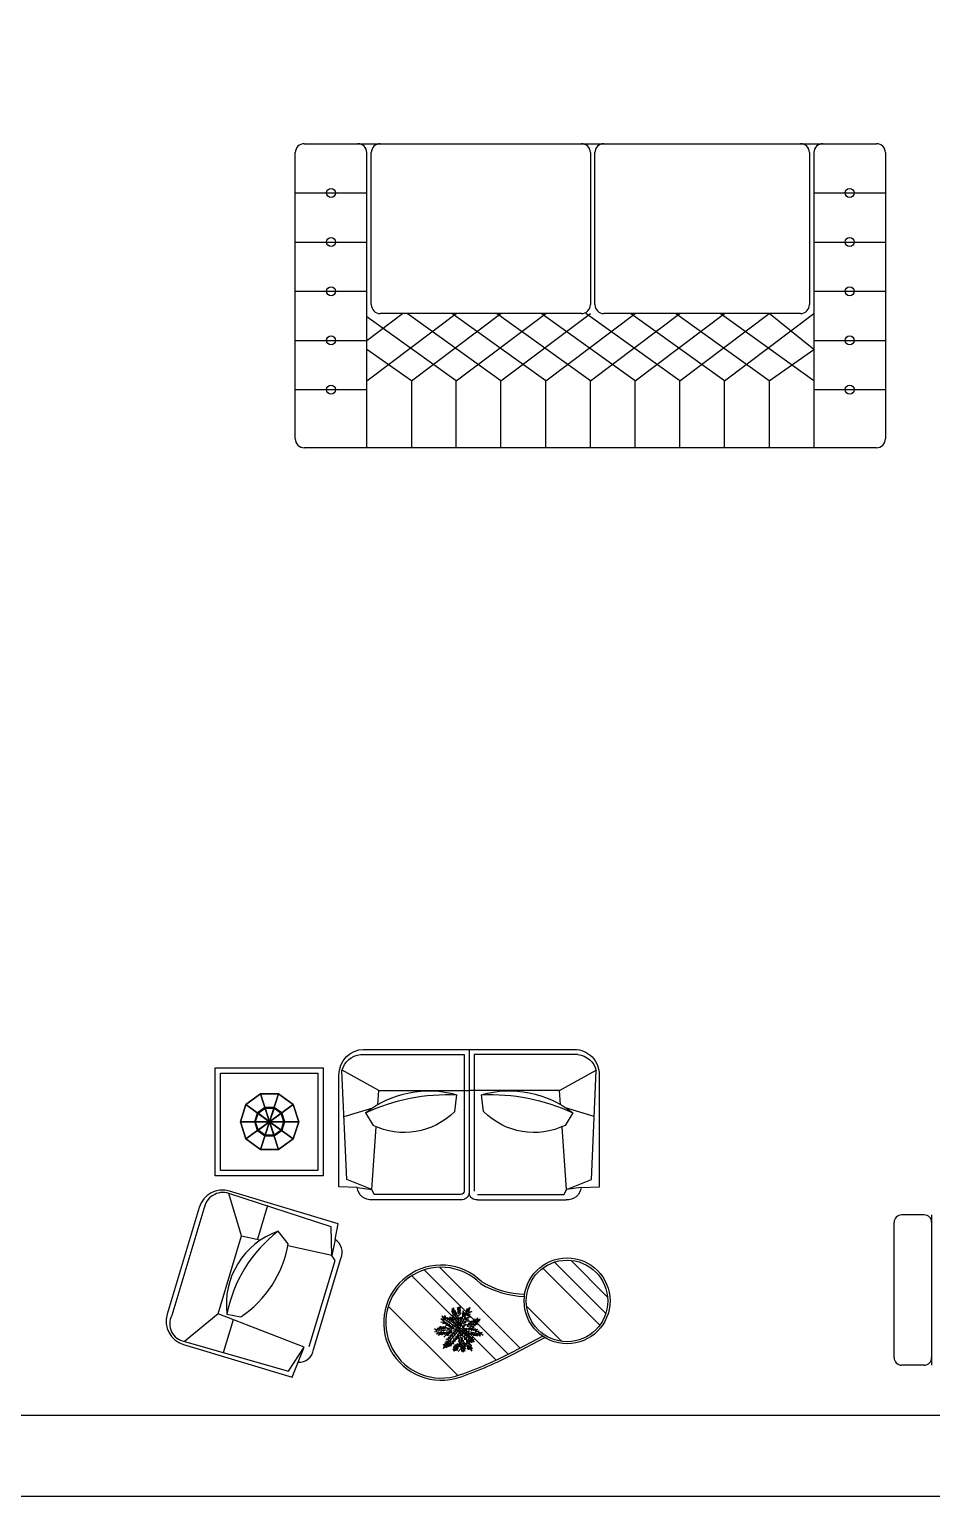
# Model space of a CAD drawing. Header units: inches. Extents: x 3.5 to 46, y 8.9 to 33.7.
# Drawn here: x 16.82 to 20.42, y 8.89 to 14.75 of the extents above; entities that cross this region are included whole.
import ezdxf

# ---------------------------------------------------------------- set-up
doc = ezdxf.new("R2010")
doc.units = ezdxf.units.IN
doc.header["$MEASUREMENT"] = 0
for name, color, linetype in [('02', 2, 'Continuous'), ('4', 4, 'Continuous'), ('8', 8, 'Continuous'), ('kadrbm', 4, 'Continuous')]:
    doc.layers.add(name, color=color, linetype=linetype)

# ---------------------------------------------------------------- blocks, each defined once
blk = doc.blocks.new('kadrbm')
at = {"layer": 'kadrbm', "color": 4}
blk.add_lwpolyline([(0, 0), (0, 24.7972), (21, 24.7972), (21, 0), (0, 0)], close=True, dxfattribs=at)
blk.add_lwpolyline([(20.6631, 0.3257), (20.6631, 24.4603), (0.3369, 24.4603), (0.3369, 0.3257), (20.6631, 0.3257)], dxfattribs=at)

msp = doc.modelspace()

# ---------------------------------------------------------------- hatches: boundary and pattern name
at = {"layer": '8'}
h = msp.add_hatch(dxfattribs=at)
h.set_pattern_fill('ANSI34', color=256, scale=0.016, angle=270, style=0)
h.set_pattern_definition([(315, (10.1509, 12.2709), (0.215526, 0.215526), []), (315, (10.1509, 12.19905), (0.215526, 0.215526), []), (315, (10.1509, 12.1272), (0.215526, 0.215526), []), (315, (10.1509, 12.05536), (0.215526, 0.215526), [])])
h.paths.add_polyline_path([(19.1313, 9.6705, 1), (18.8057, 9.6705, 1)])

# ---------------------------------------------------------------- linework, layer by layer
at = {"layer": '02'}
for p, q in [((17.8831, 13.1129), (17.8831, 14.2557)), ((17.9188, 14.2914), (20.2045, 14.2914)), ((18.1688, 13.0772), (18.1688, 14.2557)), ((18.1867, 13.6486), (18.1867, 14.2557)), ((19.0617, 14.2557), (19.0617, 13.6486)), ((19.0795, 13.6486), (19.0795, 14.2557)), ((19.9367, 14.2557), (19.9367, 13.6486)), ((19.9545, 14.2557), (19.9545, 13.0772)), ((20.2402, 14.2557), (20.2402, 13.1129)), ((17.8831, 14.095), (18.1688, 14.095)), ((19.9545, 14.095), (20.2402, 14.095)), ((17.8831, 13.8986), (18.1688, 13.8986)), ((19.9545, 13.8986), (20.2402, 13.8986)), ((17.8831, 13.7022), (18.1688, 13.7022)), ((19.9545, 13.7022), (20.2402, 13.7022)), ((18.1688, 13.345), (18.526, 13.6129)), ((18.1688, 13.5057), (18.3117, 13.6129)), ((18.526, 13.345), (18.1688, 13.6001)), ((19.026, 13.6129), (18.2224, 13.6129)), ((18.7045, 13.345), (18.3295, 13.6129)), ((18.3474, 13.345), (18.7045, 13.6129)), ((18.8831, 13.345), (18.5081, 13.6129)), ((18.526, 13.345), (18.8831, 13.6129)), ((19.0617, 13.345), (18.6867, 13.6129)), ((18.7045, 13.345), (19.0617, 13.6129)), ((19.2402, 13.345), (18.8652, 13.6129)), ((18.8831, 13.345), (19.2402, 13.6129)), ((19.4188, 13.345), (19.0438, 13.6129)), ((19.0617, 13.345), (19.4188, 13.6129)), ((19.901, 13.6129), (19.1152, 13.6129)), ((19.5974, 13.345), (19.2224, 13.6129)), ((19.2402, 13.345), (19.5974, 13.6129)), ((19.776, 13.345), (19.401, 13.6129)), ((19.4188, 13.345), (19.776, 13.6129)), ((19.9545, 13.345), (19.5795, 13.6129)), ((19.5974, 13.345), (19.9545, 13.6129)), ((19.9545, 13.47), (19.776, 13.6129)), ((17.8831, 13.5057), (18.1688, 13.5057)), ((19.9545, 13.5057), (20.2402, 13.5057)), ((18.3474, 13.345), (18.1688, 13.47)), ((19.776, 13.345), (19.9545, 13.47)), ((17.8831, 13.3093), (18.1688, 13.3093)), ((18.3474, 13.345), (18.3474, 13.0772)), ((18.526, 13.0772), (18.526, 13.345)), ((18.7045, 13.0772), (18.7045, 13.345)), ((18.8831, 13.0772), (18.8831, 13.345)), ((19.0617, 13.0772), (19.0617, 13.345)), ((19.2402, 13.0772), (19.2402, 13.345)), ((19.4188, 13.0772), (19.4188, 13.345)), ((19.5974, 13.0772), (19.5974, 13.345)), ((19.776, 13.345), (19.776, 13.0772)), ((19.9545, 13.3093), (20.2402, 13.3093)), ((20.2045, 13.0772), (17.9188, 13.0772)), ((18.1429, 10.654, -0.0451), (18.5576, 10.654, -0.0451)), ((18.5576, 10.654, -0.0451), (18.5576, 10.1088, -0.0451)), ((18.5971, 10.654, -0.0451), (18.5971, 10.1088, -0.0451)), ((19.0118, 10.654, -0.0451), (18.5971, 10.654, -0.0451)), ((18.0883, 10.1555, -0.0451), (18.0695, 10.5894, -0.0451)), ((18.2169, 10.5106, -0.0451), (18.07, 10.5916, -0.0451)), ((18.9378, 10.5106, -0.0451), (19.0847, 10.5916, -0.0451)), ((19.0665, 10.1555, -0.0451), (19.0853, 10.5894, -0.0451)), ((18.2127, 10.4543, -0.0451), (18.2169, 10.5106, -0.0451)), ((18.2169, 10.5106, -0.0451), (18.5774, 10.5106, -0.0451)), ((18.5197, 10.427, -0.0451), (18.5281, 10.4939, -0.0451)), ((18.9378, 10.5106, -0.0451), (18.5774, 10.5106, -0.0451)), ((18.6351, 10.427, -0.0451), (18.6266, 10.4939, -0.0451)), ((18.942, 10.4543, -0.0451), (18.9378, 10.5106, -0.0451)), ((18.078, 10.4066, -0.0451), (18.1926, 10.442, -0.0451)), ((19.0768, 10.4066, -0.0451), (18.9622, 10.442, -0.0451)), ((18.163, 10.4209, -0.0451), (18.194, 10.3714, -0.0451)), ((18.9918, 10.4209, -0.0451), (18.9608, 10.3714, -0.0451)), ((18.1888, 10.116, -0.0451), (18.2061, 10.3658, -0.0451)), ((18.966, 10.116, -0.0451), (18.9487, 10.3658, -0.0451)), ((18.1888, 10.116, -0.0451), (18.0883, 10.1555, -0.0451)), ((18.966, 10.116, -0.0451), (19.0665, 10.1555, -0.0451)), ((18.1302, 10.1238, -0.0451), (18.1888, 10.116, -0.0451)), ((18.1979, 10.0951, -0.0451), (18.1888, 10.116, -0.0451)), ((18.5445, 10.0951, -0.0451), (18.1979, 10.0951, -0.0451)), ((18.6103, 10.0951, -0.0451), (18.9569, 10.0951, -0.0451)), ((18.9569, 10.0951, -0.0451), (18.966, 10.116, -0.0451)), ((19.0245, 10.1238, -0.0451), (18.966, 10.116, -0.0451)), ((18.3973, 9.794, 0.0199), (18.7338, 9.4575, 0.0199)), ((18.4584, 9.8048, 0.0199), (18.7809, 9.4822, 0.0199)), ((18.3483, 9.7711, 0.0199), (18.6854, 9.4341, 0.0199)), ((18.2545, 9.6494, 0.0199), (18.5316, 9.3723, 0.0199)), ((18.532, 9.5918, 0.0199), (18.5137, 9.6331, 0.0199)), ((18.5344, 9.6173, 0.0199), (18.5398, 9.6401, 0.0199)), ((18.5379, 9.5562, 0.0199), (18.5761, 9.6408, 0.0199)), ((18.5088, 9.5549, 0.0199), (18.4534, 9.5495, 0.0199)), ((18.5379, 9.5562, 0.0199), (18.4759, 9.485, 0.0199)), ((18.5379, 9.5562, 0.0199), (18.4766, 9.599, 0.0199)), ((18.4767, 9.5251, 0.0199), (18.5355, 9.584, 0.0199)), ((18.505, 9.4969, 0.0199), (18.5638, 9.5557, 0.0199)), ((18.5379, 9.5562, 0.0199), (18.6287, 9.5375, 0.0199)), ((18.5379, 9.5562, 0.0199), (18.5862, 9.5148, 0.0199)), ((18.5811, 9.5732, 0.0199), (18.6149, 9.5941, 0.0199)), ((18.537, 9.4977, 0.0199), (18.5196, 9.4772, 0.0199)), ((18.5332, 9.4686, 0.0199), (18.5921, 9.5274, 0.0199)), ((18.544, 9.5174, 0.0199), (18.5541, 9.4756, 0.0199)), ((18.5715, 9.4965, 0.0199), (18.5834, 9.481, 0.0199)), ((18.7544, 9.468, 0.0284), (18.8703, 9.5299, 0.0284))]:
    msp.add_line(p, q, dxfattribs=at)
at = {"layer": '02', "elevation": 0.0199}
for points in [[(18.5487, 9.5495), (18.5614, 9.5495), (18.5541, 9.5446), (18.5614, 9.5418), (18.5571, 9.5399), (18.5703, 9.5357), (18.5668, 9.534), (18.5822, 9.5286), (18.5769, 9.5275), (18.5923, 9.5232), (18.5839, 9.5225), (18.5977, 9.5143), (18.5881, 9.5167), (18.597, 9.5054), (18.5858, 9.5131), (18.5876, 9.5035), (18.5811, 9.5155), (18.5773, 9.5005), (18.575, 9.5209), (18.5679, 9.5059), (18.5672, 9.5256), (18.5602, 9.5155), (18.5602, 9.5322), (18.5548, 9.5244), (18.5494, 9.5418), (18.5452, 9.5305), (18.5416, 9.55), (18.5386, 9.5394), (18.5358, 9.55), (18.5344, 9.5286), (18.5316, 9.5387), (18.528, 9.5185), (18.525, 9.5305), (18.5196, 9.5082), (18.5165, 9.5225), (18.5137, 9.4977), (18.51, 9.5108), (18.5046, 9.4904), (18.5029, 9.5108), (18.4968, 9.4876), (18.4945, 9.5023), (18.4867, 9.4826), (18.4867, 9.4927), (18.4755, 9.4798), (18.4809, 9.4946), (18.4743, 9.4953), (18.4867, 9.5), (18.4802, 9.5019), (18.4921, 9.5054), (18.4844, 9.5082), (18.4987, 9.5143), (18.4856, 9.5174), (18.5041, 9.5225), (18.494, 9.5239), (18.5123, 9.5329), (18.5006, 9.5329), (18.5208, 9.5411), (18.5064, 9.5418), (18.5255, 9.5483), (18.5137, 9.5512), (18.5316, 9.5537), (18.5201, 9.5549), (18.5285, 9.5577), (18.5088, 9.5589), (18.5161, 9.5631), (18.498, 9.5608), (18.5118, 9.5692), (18.4968, 9.5674), (18.5046, 9.5709), (18.4844, 9.572), (18.5006, 9.577), (18.4837, 9.5758), (18.4921, 9.5798), (18.472, 9.5798), (18.4863, 9.584), (18.4647, 9.5852), (18.479, 9.5875), (18.4642, 9.599), (18.4766, 9.5936), (18.4701, 9.6103), (18.4802, 9.6002), (18.4809, 9.6126), (18.4856, 9.5995), (18.4879, 9.6061), (18.4921, 9.5953), (18.4945, 9.6044), (18.4994, 9.5894), (18.5022, 9.6068), (18.5053, 9.5852), (18.51, 9.6056), (18.5118, 9.5835), (18.5154, 9.5983), (18.5165, 9.577), (18.5196, 9.5875), (18.5231, 9.5685), (18.5255, 9.5793), (18.532, 9.5631), (18.5327, 9.5704)], [(18.5358, 9.5852), (18.5358, 9.6044), (18.5332, 9.599), (18.5332, 9.6126), (18.5304, 9.6084), (18.5273, 9.6246), (18.5266, 9.6145), (18.5215, 9.6324), (18.5208, 9.6234), (18.5149, 9.6431), (18.5137, 9.6354), (18.5076, 9.6408), (18.5118, 9.6277), (18.5064, 9.63), (18.5154, 9.6223), (18.51, 9.6204), (18.5196, 9.6138), (18.5088, 9.6115), (18.5215, 9.6056), (18.5137, 9.6044), (18.5243, 9.6002), (18.5184, 9.5972), (18.5292, 9.5906), (18.5231, 9.5882), (18.5297, 9.5875)], [(18.5381, 9.5608), (18.5285, 9.584), (18.5409, 9.5692), (18.5393, 9.5852), (18.5447, 9.5786), (18.5416, 9.6049), (18.5475, 9.5889), (18.5475, 9.6072), (18.5513, 9.5979), (18.5529, 9.6305), (18.5578, 9.6072), (18.5602, 9.6239), (18.563, 9.611), (18.5691, 9.6401), (18.5696, 9.627), (18.5799, 9.6443), (18.575, 9.6258), (18.5888, 9.6277), (18.5684, 9.6192), (18.5811, 9.6169), (18.5679, 9.6138), (18.5846, 9.6049), (18.5614, 9.6014), (18.5745, 9.5979), (18.5602, 9.5972), (18.5792, 9.5894), (18.5564, 9.5882), (18.5642, 9.5847), (18.5517, 9.5798), (18.5696, 9.5751), (18.5494, 9.5692), (18.559, 9.5692), (18.5494, 9.5631), (18.5583, 9.5615), (18.5421, 9.5589)], [(18.5363, 9.6126), (18.5459, 9.6211), (18.5381, 9.6216), (18.5447, 9.6335), (18.5398, 9.6305), (18.5435, 9.646), (18.5386, 9.6431), (18.5363, 9.6474), (18.5363, 9.6342), (18.5309, 9.6436), (18.5327, 9.6246)], [(18.5076, 9.5507), (18.5046, 9.5422), (18.5034, 9.5519), (18.4994, 9.5394), (18.4999, 9.5512), (18.4928, 9.531), (18.4945, 9.5483), (18.4851, 9.5317), (18.4898, 9.5488), (18.4785, 9.5368), (18.482, 9.5446), (18.467, 9.534), (18.4766, 9.5476), (18.4553, 9.5317), (18.467, 9.5465), (18.4475, 9.5383), (18.4546, 9.5441), (18.4403, 9.5476), (18.4499, 9.55), (18.4396, 9.5596), (18.4534, 9.5549), (18.4522, 9.5627), (18.4623, 9.5561), (18.4588, 9.5674), (18.4701, 9.5554), (18.4635, 9.5697), (18.4766, 9.5561), (18.4736, 9.5685), (18.482, 9.5573), (18.4813, 9.5685), (18.4928, 9.5573), (18.4903, 9.5627), (18.4987, 9.5573)], [(18.547, 9.5554), (18.5679, 9.5615), (18.5607, 9.5542), (18.5839, 9.5643), (18.575, 9.5537), (18.5959, 9.5674), (18.5858, 9.5526), (18.6031, 9.5603), (18.5947, 9.5526), (18.6109, 9.5577), (18.6013, 9.5476), (18.6174, 9.5512), (18.6125, 9.5453), (18.6299, 9.5441), (18.6233, 9.5422), (18.6334, 9.5333), (18.6186, 9.5399), (18.621, 9.5291), (18.6125, 9.5406), (18.6097, 9.5291), (18.6059, 9.5411), (18.6043, 9.5305), (18.5959, 9.5441), (18.5977, 9.5305), (18.5862, 9.546), (18.59, 9.5345), (18.5834, 9.5406), (18.5834, 9.5352), (18.575, 9.5441), (18.5757, 9.5317), (18.5656, 9.5476), (18.5661, 9.5368), (18.559, 9.5465)], [(18.5733, 9.5666), (18.5916, 9.5692), (18.5846, 9.5716), (18.6024, 9.572), (18.5916, 9.577), (18.6097, 9.5763), (18.5994, 9.5824), (18.6113, 9.5828), (18.6071, 9.5864), (18.6174, 9.5889), (18.6132, 9.5906), (18.621, 9.5979), (18.6113, 9.5953), (18.6109, 9.603), (18.6071, 9.5925), (18.6048, 9.5995), (18.6006, 9.5875), (18.5977, 9.599), (18.5928, 9.5835), (18.59, 9.5913), (18.5846, 9.5786), (18.5834, 9.5894), (18.5773, 9.5727), (18.5761, 9.5824), (18.5691, 9.5662)], [(18.5374, 9.4965), (18.5351, 9.488), (18.5339, 9.4911), (18.532, 9.481), (18.5304, 9.485), (18.5292, 9.4725), (18.5266, 9.481), (18.5226, 9.4707), (18.5219, 9.4761), (18.5165, 9.4695), (18.5165, 9.4772), (18.5118, 9.4756), (18.5196, 9.4826), (18.5137, 9.4838), (18.5243, 9.4869), (18.5165, 9.4904), (18.528, 9.4911), (18.5208, 9.4946), (18.5316, 9.497), (18.528, 9.4993), (18.5344, 9.4993)], [(18.5409, 9.5286), (18.5524, 9.5197), (18.544, 9.5197), (18.5564, 9.5108), (18.5482, 9.5131), (18.5625, 9.4993), (18.5517, 9.5023), (18.5642, 9.4876), (18.5541, 9.4916), (18.563, 9.4784), (18.5548, 9.4833), (18.5607, 9.4695), (18.556, 9.4714), (18.5541, 9.466), (18.5524, 9.4756), (18.5482, 9.4679), (18.5482, 9.4857), (18.5452, 9.4779), (18.547, 9.4958), (18.5409, 9.4862), (18.5447, 9.5059), (18.5405, 9.4958), (18.5409, 9.5124), (18.5358, 9.5059), (18.5398, 9.5232), (18.5351, 9.5174), (18.5374, 9.5263)], [(18.5672, 9.5005), (18.5684, 9.488), (18.5707, 9.4941), (18.5707, 9.4779), (18.5745, 9.488), (18.5761, 9.4749), (18.5785, 9.4833), (18.5876, 9.4702), (18.5846, 9.4838), (18.5905, 9.481), (18.5811, 9.4899), (18.5881, 9.4927), (18.5773, 9.4953), (18.5846, 9.4965), (18.5696, 9.5012)]]:
    msp.add_lwpolyline(points, dxfattribs=at)
at = {"layer": '02'}
for centre, radius in [((18.026, 14.095), 0.0179), ((20.0974, 14.095), 0.0179), ((18.026, 13.8986), 0.0179), ((20.0974, 13.8986), 0.0179), ((18.026, 13.7022), 0.0179), ((20.0974, 13.7022), 0.0179), ((18.026, 13.5057), 0.0179), ((20.0974, 13.5057), 0.0179), ((18.026, 13.3093), 0.0179), ((20.0974, 13.3093), 0.0179), ((18.9685, 9.6705, 0.0284), 0.1628)]:
    msp.add_circle(centre, radius, dxfattribs=at)
for centre, radius, start, end in [((17.9188, 14.2557), 0.0357, 90.00001, 179.99994), ((18.1331, 14.2557), 0.0357, 0.00003, 90.00002), ((18.2224, 14.2557), 0.0357, 90.00001, 179.99994), ((19.026, 14.2557), 0.0357, 0.00003, 90.00002), ((19.1152, 14.2557), 0.0357, 90.00001, 179.99994), ((19.901, 14.2557), 0.0357, 0.00003, 90.00002), ((19.9902, 14.2557), 0.0357, 90.00001, 179.99994), ((20.2045, 14.2557), 0.0357, 0.00003, 90.00002), ((18.2224, 13.6486), 0.0357, 180.00001, 270.00003), ((19.026, 13.6486), 0.0357, 270.00003, 0.00003), ((19.1152, 13.6486), 0.0357, 180.00001, 270.00003), ((19.901, 13.6486), 0.0357, 270.00003, 0.00003), ((17.9188, 13.1129), 0.0357, 180.00001, 270.00003), ((20.2045, 13.1129), 0.0357, 270.00003, 0.00003), ((18.4658, 9.5836, 0.0284), 0.2213, 44.76825, 289.26144), ((18.8151, 10.0688, 0.0284), 0.3813, 239.7355, 267.42227), ((18.0026, 10.9091, 0.0284), 1.6253, 289.26144, 297.55095)]:
    msp.add_arc(centre, radius, start, end, dxfattribs=at)
at = {"layer": '02', "extrusion": (0, 0, -1)}
for centre, major_axis, start_param, end_param in [((18.15, 10.5675, -0.0451), (0, 0.0867), 4.967546, 6.197907), ((19.0047, 10.5675, -0.0451), (0, 0.0867), 0.085278, 1.315639), ((18.4176, 10.0663, -0.0451), (0, 0.4429), 5.641027, 6.546241), ((18.4919, 9.6628, -0.0451), (0, 0.8319), 5.858676, 6.328592), ((18.7372, 10.0663, -0.0451), (0, 0.4429), 6.02013, 6.925343), ((18.6629, 9.6628, -0.0451), (0, 0.8319), 6.237779, 6.707694), ((18.318, 10.646, -0.0451), (0, 0.3035), 2.377038, 3.58165), ((18.8367, 10.646, -0.0451), (0, 0.3035), 2.701536, 3.906147), ((18.5445, 10.1088, -0.0451), (0, 0.0137), 1.570796, 3.141593)]:
    msp.add_ellipse(centre, major_axis=major_axis, ratio=0.959913, start_param=start_param, end_param=end_param, dxfattribs=at)
at = {"layer": '4'}
for p, q in [((18.1561, 10.6745, -0.0451), (18.9986, 10.6745, -0.0451)), ((18.5774, 10.6745, -0.0451), (18.5774, 10.1088, -0.0451)), ((18.5774, 10.6745, -0.0451), (18.5774, 10.1006, -0.0451)), ((18.0574, 10.1266, -0.0451), (18.0574, 10.5717, -0.0451)), ((19.0974, 10.1266, -0.0451), (19.0974, 10.5717, -0.0451)), ((17.6683, 9.9307, -0.0172), (17.6176, 10.0997, -0.0172)), ((18.0267, 9.9668, -0.0172), (17.6176, 10.0997, -0.0172)), ((18.0547, 9.9786, -0.0172), (17.6204, 10.1091, -0.0172)), ((18.1302, 10.1238, -0.0451), (18.0574, 10.1266, -0.0451)), ((19.0245, 10.1238, -0.0451), (19.0974, 10.1266, -0.0451)), ((17.4994, 10.044, -0.0172), (17.3711, 9.6172, -0.0172)), ((17.518, 10.0384, -0.0172), (17.3898, 9.6116, -0.0172)), ((17.7721, 10.051, -0.0172), (17.7318, 9.9169, -0.0172)), ((18.5445, 10.0745, -0.0451), (18.1898, 10.0745, -0.0451)), ((18.6103, 10.0745, -0.0451), (18.965, 10.0745, -0.0451)), ((18.0287, 9.8514, -0.0172), (18.0267, 9.9668, -0.0172)), ((18.0417, 9.9151, -0.0172), (18.0547, 9.9786, -0.0172)), ((20.2747, 9.4439, -0.0521), (20.2747, 9.9839, -0.0521)), ((20.3947, 10.0139, -0.0521), (20.3047, 10.0139, -0.0521)), ((20.4247, 10.0139, -0.0521), (20.4247, 9.4139, -0.0521)), ((17.5745, 9.6186, -0.0172), (17.6683, 9.9307, -0.0172)), ((17.6683, 9.9307, -0.0172), (17.7408, 9.915, -0.0172)), ((17.855, 9.8988, -0.0172), (17.8149, 9.9484, -0.0172)), ((18.0417, 9.9151, -0.0172), (18.0287, 9.8514, -0.0172)), ((18.0287, 9.8514, -0.0172), (17.8535, 9.8904, -0.0172)), ((18.0418, 9.8317, -0.0172), (18.0287, 9.8514, -0.0172)), ((17.9387, 9.4885, -0.0172), (18.0418, 9.8317, -0.0172)), ((17.9553, 9.4763, -0.0172), (18.0645, 9.8396, -0.0172)), ((17.5745, 9.6186, -0.0172), (17.4401, 9.5088, -0.0172)), ((17.9186, 9.4863, -0.0172), (17.5745, 9.6186, -0.0172)), ((17.6101, 9.617, -0.0172), (17.665, 9.6069, -0.0172)), ((17.6352, 9.5951, -0.0172), (17.5956, 9.4635, -0.0172)), ((17.4363, 9.4962, -0.0172), (17.8699, 9.3659, -0.0172)), ((17.4401, 9.5088, -0.0172), (17.8555, 9.3905, -0.0172)), ((18.7584, 9.4604, 0.0284), (18.8793, 9.524, 0.0284)), ((17.8555, 9.3905, -0.0172), (17.9186, 9.4863, -0.0172)), ((17.8942, 9.4259, -0.0172), (17.9186, 9.4863, -0.0172)), ((17.8699, 9.3659, -0.0172), (17.8942, 9.4259, -0.0172)), ((20.3947, 9.4139, -0.0521), (20.3047, 9.4139, -0.0521))]:
    msp.add_line(p, q, dxfattribs=at)
at = {"layer": '4', "elevation": -0.2416}
for points in [[(17.5627, 10.6013), (17.9947, 10.6013), (17.9947, 10.1693), (17.5627, 10.1693)], [(17.5843, 10.5797), (17.9731, 10.5797), (17.9731, 10.1909), (17.5843, 10.1909)]]:
    msp.add_lwpolyline(points, close=True, dxfattribs=at)
at = {"layer": '4'}
msp.add_circle((18.9685, 9.6705, 0.0284), 0.1715, dxfattribs=at)
for centre, radius, start, end in [((17.5925, 10.016, -0.0172), 0.0972, 73.27607, 163.27607), ((17.5943, 10.026, -0.0172), 0.0773, 72.42955, 170.79236), ((20.3047, 9.9839, -0.0521), 0.03, 90, 180), ((20.3947, 9.9839, -0.0521), 0.03, 0, 90), ((17.9162, 9.6568, -0.0172), 0.3087, 109.15485, 187.40764), ((18.1414, 9.5176, -0.0172), 0.5405, 127.15997, 169.40252), ((18.0135, 9.8654, -0.0172), 0.0571, 333.18591, 60.4222), ((17.423, 9.9722, -0.0172), 0.4382, 303.52236, 350.35552), ((18.4658, 9.5836, 0.0284), 0.2299, 45.0441, 289.26144), ((18.8073, 10.0508, 0.0284), 0.3532, 239.54563, 268.69254), ((17.4643, 9.5893, -0.0172), 0.0972, 163.29101, 253.29101), ((17.4519, 9.5783, -0.0172), 0.0705, 151.75911, 260.33991), ((17.8986, 9.4829, -0.0172), 0.0571, 265.63453, 353.36624), ((18.0026, 10.9091, 0.0284), 1.634, 289.26144, 297.55239), ((20.3047, 9.4439, -0.0521), 0.03, 180, 270), ((20.3947, 9.4439, -0.0521), 0.03, 270, 0)]:
    msp.add_arc(centre, radius, start, end, dxfattribs=at)
at = {"layer": '4', "extrusion": (0, 0, -1)}
for centre, major_axis, start_param, end_param in [((18.1561, 10.5717, -0.0451), (0, 0.1029), 4.712389, 6.283185), ((18.9986, 10.5717, -0.0451), (0, 0.1029), 6.283185, 7.853982), ((18.1836, 10.1301, -0.0451), (0, 0.0559), 3.026713, 4.60025), ((18.5476, 10.1058, -0.0451), (0, 0.0314), 1.735877, 3.246778), ((18.6056, 10.1037, -0.0451), (0, 0.0296), 2.976448, 4.607268), ((18.9712, 10.1301, -0.0451), (0, 0.0559), 1.682935, 3.256473)]:
    msp.add_ellipse(centre, major_axis=major_axis, ratio=0.959913, start_param=start_param, end_param=end_param, dxfattribs=at)
at = {"layer": '4'}
for points in [[(17.7805, 10.3861, -0.1509), (17.7444, 10.497, -0.1509), (17.6861, 10.4547, -0.1509)], [(17.7444, 10.497, -0.1509), (17.7444, 10.497, -0.1561), (17.6861, 10.4547, -0.1561), (17.6861, 10.4547, -0.1509)], [(17.7805, 10.3861, -0.1509), (17.8165, 10.497, -0.1509), (17.7444, 10.497, -0.1509)], [(17.7805, 10.3861, -0.1561), (17.7444, 10.497, -0.1561), (17.7444, 10.497, -0.1509), (17.7805, 10.3861, -0.1509)], [(17.8165, 10.497, -0.1509), (17.8165, 10.497, -0.1561), (17.7444, 10.497, -0.1561), (17.7444, 10.497, -0.1509)], [(17.7805, 10.3861, -0.1509), (17.8748, 10.4547, -0.1509), (17.8165, 10.497, -0.1509)], [(17.7805, 10.3861, -0.1561), (17.8165, 10.497, -0.1561), (17.8165, 10.497, -0.1509), (17.7805, 10.3861, -0.1509)], [(17.8748, 10.4547, -0.1509), (17.8748, 10.4547, -0.1561), (17.8165, 10.497, -0.1561), (17.8165, 10.497, -0.1509)], [(17.7805, 10.3861, -0.1509), (17.6861, 10.4547, -0.1509), (17.6638, 10.3861, -0.1509)], [(17.6861, 10.4547, -0.1509), (17.6861, 10.4547, -0.1561), (17.6638, 10.3861, -0.1561), (17.6638, 10.3861, -0.1509)], [(17.7805, 10.3861, -0.1561), (17.6861, 10.4547, -0.1561), (17.6861, 10.4547, -0.1509), (17.7805, 10.3861, -0.1509)], [(17.762, 10.4428, -0.1561), (17.762, 10.4428, -0.2299), (17.7322, 10.4211, -0.2299), (17.7322, 10.4211, -0.1561)], [(17.7628, 10.4403, -0.2299), (17.7628, 10.4403, -0.2416), (17.7343, 10.4196, -0.2416), (17.7343, 10.4196, -0.2299)], [(17.7805, 10.3861, -0.2299), (17.762, 10.4428, -0.2299), (17.762, 10.4428, -0.1561), (17.7805, 10.3861, -0.1561)], [(17.7989, 10.4428, -0.1561), (17.7989, 10.4428, -0.2299), (17.762, 10.4428, -0.2299), (17.762, 10.4428, -0.1561)], [(17.7805, 10.3861, -0.2416), (17.7628, 10.4403, -0.2416), (17.7628, 10.4403, -0.2299), (17.7805, 10.3861, -0.2299)], [(17.7981, 10.4403, -0.2299), (17.7981, 10.4403, -0.2416), (17.7628, 10.4403, -0.2416), (17.7628, 10.4403, -0.2299)], [(17.7805, 10.3861, -0.1509), (17.8971, 10.3861, -0.1509), (17.8748, 10.4547, -0.1509)], [(17.7805, 10.3861, -0.1561), (17.8748, 10.4547, -0.1561), (17.8748, 10.4547, -0.1509), (17.7805, 10.3861, -0.1509)], [(17.7805, 10.3861, -0.2299), (17.7989, 10.4428, -0.2299), (17.7989, 10.4428, -0.1561), (17.7805, 10.3861, -0.1561)], [(17.7805, 10.3861, -0.2416), (17.7981, 10.4403, -0.2416), (17.7981, 10.4403, -0.2299), (17.7805, 10.3861, -0.2299)], [(17.8266, 10.4196, -0.2299), (17.8266, 10.4196, -0.2416), (17.7981, 10.4403, -0.2416), (17.7981, 10.4403, -0.2299)], [(17.8287, 10.4211, -0.1561), (17.8287, 10.4211, -0.2299), (17.7989, 10.4428, -0.2299), (17.7989, 10.4428, -0.1561)], [(17.8971, 10.3861, -0.1509), (17.8971, 10.3861, -0.1561), (17.8748, 10.4547, -0.1561), (17.8748, 10.4547, -0.1509)], [(17.7805, 10.3861, -0.1509), (17.6638, 10.3861, -0.1509), (17.6861, 10.3175, -0.1509)], [(17.7805, 10.3861, -0.1561), (17.6638, 10.3861, -0.1561), (17.6638, 10.3861, -0.1509), (17.7805, 10.3861, -0.1509)], [(17.6638, 10.3861, -0.1509), (17.6638, 10.3861, -0.1561), (17.6861, 10.3175, -0.1561), (17.6861, 10.3175, -0.1509)], [(17.7805, 10.3861, -0.1561), (17.6861, 10.3175, -0.1561), (17.6861, 10.3175, -0.1509), (17.7805, 10.3861, -0.1509)], [(17.7805, 10.3861, -0.1509), (17.6861, 10.3175, -0.1509), (17.7444, 10.2752, -0.1509)], [(17.7322, 10.4211, -0.1561), (17.7322, 10.4211, -0.2299), (17.7208, 10.3861, -0.2299), (17.7208, 10.3861, -0.1561)], [(17.7208, 10.3861, -0.1561), (17.7208, 10.3861, -0.2299), (17.7322, 10.3511, -0.2299), (17.7322, 10.3511, -0.1561)], [(17.7805, 10.3861, -0.2299), (17.7208, 10.3861, -0.2299), (17.7208, 10.3861, -0.1561), (17.7805, 10.3861, -0.1561)], [(17.7343, 10.4196, -0.2299), (17.7343, 10.4196, -0.2416), (17.7234, 10.3861, -0.2416), (17.7234, 10.3861, -0.2299)], [(17.7234, 10.3861, -0.2299), (17.7234, 10.3861, -0.2416), (17.7343, 10.3526, -0.2416), (17.7343, 10.3526, -0.2299)], [(17.7805, 10.3861, -0.2416), (17.7234, 10.3861, -0.2416), (17.7234, 10.3861, -0.2299), (17.7805, 10.3861, -0.2299)], [(17.7805, 10.3861, -0.2299), (17.7322, 10.4211, -0.2299), (17.7322, 10.4211, -0.1561), (17.7805, 10.3861, -0.1561)], [(17.7805, 10.3861, -0.2299), (17.7322, 10.3511, -0.2299), (17.7322, 10.3511, -0.1561), (17.7805, 10.3861, -0.1561)], [(17.7805, 10.3861, -0.2416), (17.7343, 10.4196, -0.2416), (17.7343, 10.4196, -0.2299), (17.7805, 10.3861, -0.2299)], [(17.7805, 10.3861, -0.2416), (17.7343, 10.3526, -0.2416), (17.7343, 10.3526, -0.2299), (17.7805, 10.3861, -0.2299)], [(17.7805, 10.3861, -0.1561), (17.7444, 10.2752, -0.1561), (17.7444, 10.2752, -0.1509), (17.7805, 10.3861, -0.1509)], [(17.7805, 10.3861, -0.1509), (17.7444, 10.2752, -0.1509), (17.8165, 10.2752, -0.1509)], [(17.7805, 10.3861, -0.2299), (17.762, 10.3294, -0.2299), (17.762, 10.3294, -0.1561), (17.7805, 10.3861, -0.1561)], [(17.7805, 10.3861, -0.2416), (17.7628, 10.3319, -0.2416), (17.7628, 10.3319, -0.2299), (17.7805, 10.3861, -0.2299)], [(17.7805, 10.3861, -0.2299), (17.8287, 10.4211, -0.2299), (17.8287, 10.4211, -0.1561), (17.7805, 10.3861, -0.1561)], [(17.7805, 10.3861, -0.2416), (17.8266, 10.4196, -0.2416), (17.8266, 10.4196, -0.2299), (17.7805, 10.3861, -0.2299)], [(17.7805, 10.3861, -0.2299), (17.8287, 10.3511, -0.2299), (17.8287, 10.3511, -0.1561), (17.7805, 10.3861, -0.1561)], [(17.7805, 10.3861, -0.2299), (17.7989, 10.3294, -0.2299), (17.7989, 10.3294, -0.1561), (17.7805, 10.3861, -0.1561)], [(17.7805, 10.3861, -0.2299), (17.8401, 10.3861, -0.2299), (17.8401, 10.3861, -0.1561), (17.7805, 10.3861, -0.1561)], [(17.7805, 10.3861, -0.2416), (17.7981, 10.3319, -0.2416), (17.7981, 10.3319, -0.2299), (17.7805, 10.3861, -0.2299)], [(17.7805, 10.3861, -0.2416), (17.8266, 10.3526, -0.2416), (17.8266, 10.3526, -0.2299), (17.7805, 10.3861, -0.2299)], [(17.7805, 10.3861, -0.2416), (17.8375, 10.3861, -0.2416), (17.8375, 10.3861, -0.2299), (17.7805, 10.3861, -0.2299)], [(17.7805, 10.3861, -0.1509), (17.8748, 10.3175, -0.1509), (17.8971, 10.3861, -0.1509)], [(17.7805, 10.3861, -0.1561), (17.8748, 10.3175, -0.1561), (17.8748, 10.3175, -0.1509), (17.7805, 10.3861, -0.1509)], [(17.7805, 10.3861, -0.1561), (17.8971, 10.3861, -0.1561), (17.8971, 10.3861, -0.1509), (17.7805, 10.3861, -0.1509)], [(17.7805, 10.3861, -0.1509), (17.8165, 10.2752, -0.1509), (17.8748, 10.3175, -0.1509)], [(17.7805, 10.3861, -0.1561), (17.8165, 10.2752, -0.1561), (17.8165, 10.2752, -0.1509), (17.7805, 10.3861, -0.1509)], [(17.8375, 10.3861, -0.2299), (17.8375, 10.3861, -0.2416), (17.8266, 10.4196, -0.2416), (17.8266, 10.4196, -0.2299)], [(17.8266, 10.3526, -0.2299), (17.8266, 10.3526, -0.2416), (17.8375, 10.3861, -0.2416), (17.8375, 10.3861, -0.2299)], [(17.8401, 10.3861, -0.1561), (17.8401, 10.3861, -0.2299), (17.8287, 10.4211, -0.2299), (17.8287, 10.4211, -0.1561)], [(17.8287, 10.3511, -0.1561), (17.8287, 10.3511, -0.2299), (17.8401, 10.3861, -0.2299), (17.8401, 10.3861, -0.1561)], [(17.8748, 10.3175, -0.1509), (17.8748, 10.3175, -0.1561), (17.8971, 10.3861, -0.1561), (17.8971, 10.3861, -0.1509)], [(17.6861, 10.3175, -0.1509), (17.6861, 10.3175, -0.1561), (17.7444, 10.2752, -0.1561), (17.7444, 10.2752, -0.1509)], [(17.7322, 10.3511, -0.1561), (17.7322, 10.3511, -0.2299), (17.762, 10.3294, -0.2299), (17.762, 10.3294, -0.1561)], [(17.7343, 10.3526, -0.2299), (17.7343, 10.3526, -0.2416), (17.7628, 10.3319, -0.2416), (17.7628, 10.3319, -0.2299)], [(17.762, 10.3294, -0.1561), (17.762, 10.3294, -0.2299), (17.7989, 10.3294, -0.2299), (17.7989, 10.3294, -0.1561)], [(17.7628, 10.3319, -0.2299), (17.7628, 10.3319, -0.2416), (17.7981, 10.3319, -0.2416), (17.7981, 10.3319, -0.2299)], [(17.7981, 10.3319, -0.2299), (17.7981, 10.3319, -0.2416), (17.8266, 10.3526, -0.2416), (17.8266, 10.3526, -0.2299)], [(17.7989, 10.3294, -0.1561), (17.7989, 10.3294, -0.2299), (17.8287, 10.3511, -0.2299), (17.8287, 10.3511, -0.1561)], [(17.8165, 10.2752, -0.1509), (17.8165, 10.2752, -0.1561), (17.8748, 10.3175, -0.1561), (17.8748, 10.3175, -0.1509)], [(17.7444, 10.2752, -0.1509), (17.7444, 10.2752, -0.1561), (17.8165, 10.2752, -0.1561), (17.8165, 10.2752, -0.1509)]]:
    msp.add_3dface(points, dxfattribs=at)

# ---------------------------------------------------------------- block references
at = {"layer": 'kadrbm'}
msp.add_blockref('kadrbm', (3.4975, 8.8888), dxfattribs=at)

doc.saveas('drawing.dxf')
